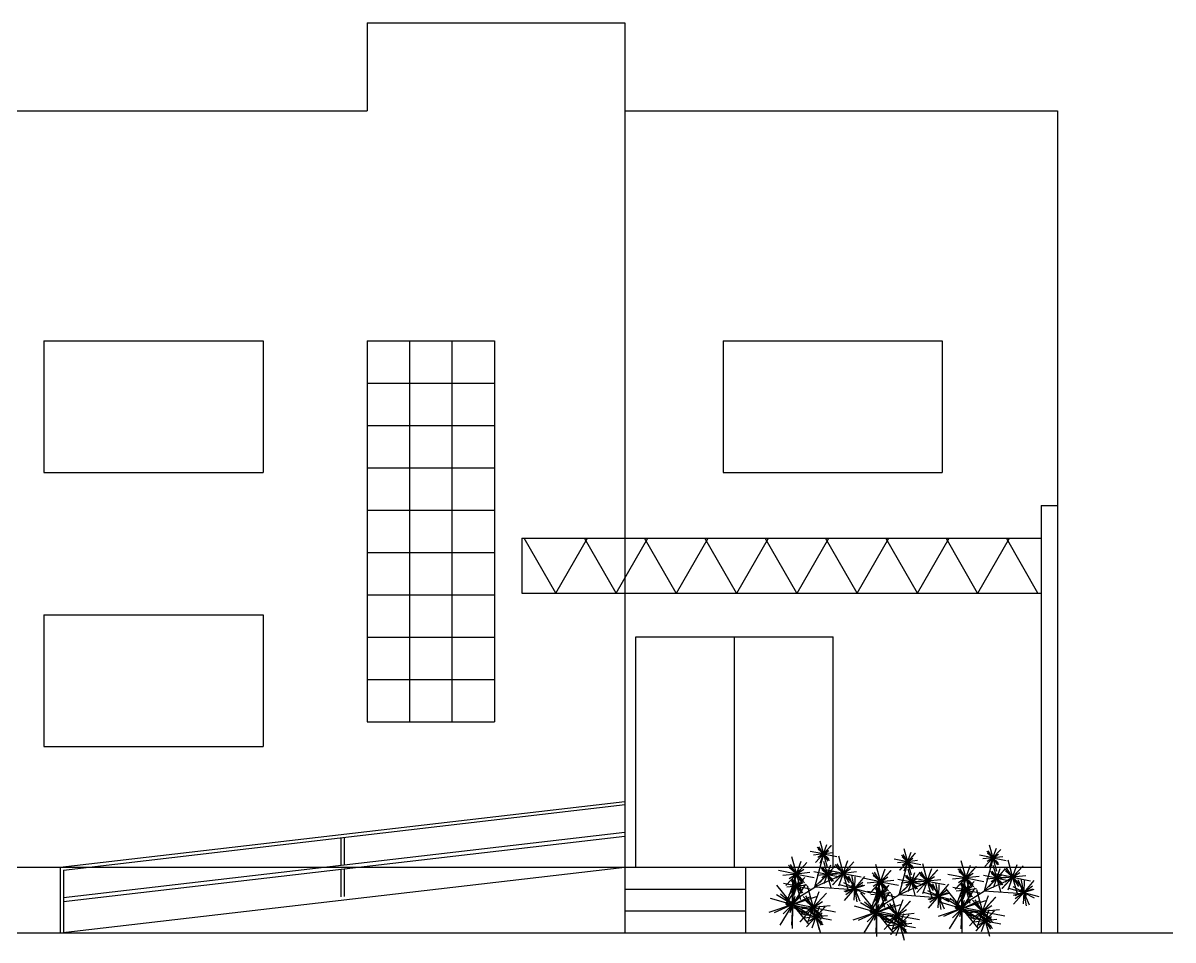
# Model space of a CAD drawing. Extents: x 2634 to 2816, y 1224 to 1357.
# Drawn here: x 2663.46 to 2673.95, y 1294.07 to 1302.43 of the extents above; entities that cross this region are included whole.
import ezdxf

# ---------------------------------------------------------------- set-up
doc = ezdxf.new("R2010")
doc.units = 0
doc.header["$LTSCALE"] = 35
for name, color, linetype in [('ALVENARIA', 1, 'CONTINUOUS'), ('FRACA', 2, 'CONTINUOUS'), ('MÉDIA', 4, 'CONTINUOUS'), ('PLANTAS', 3, 'CONTINUOUS')]:
    doc.layers.add(name, color=color, linetype=linetype)

msp = doc.modelspace()

# ---------------------------------------------------------------- linework, layer by layer
at = {"layer": 'ALVENARIA'}
for p, q in [((2666.602, 1302.435), (2666.602, 1301.635)), ((2666.602, 1302.435), (2668.952, 1302.435)), ((2668.952, 1302.435), (2668.952, 1294.135)), ((2662.702, 1301.635), (2666.602, 1301.635))]:
    msp.add_line(p, q, dxfattribs=at)
at = {"layer": 'FRACA'}
for p, q in [((2668.952, 1301.635), (2672.899, 1301.635)), ((2672.899, 1301.635), (2672.899, 1294.135)), ((2663.652, 1299.535), (2663.652, 1298.335)), ((2663.652, 1299.535), (2665.652, 1299.535)), ((2665.652, 1299.535), (2665.652, 1298.335)), ((2666.602, 1299.535), (2666.602, 1296.061)), ((2666.602, 1299.535), (2667.762, 1299.535)), ((2666.988, 1299.535), (2666.988, 1296.061)), ((2667.374, 1299.535), (2667.374, 1296.061)), ((2667.762, 1299.535), (2667.762, 1296.061)), ((2669.848, 1299.535), (2669.848, 1298.335)), ((2669.848, 1299.535), (2671.848, 1299.535)), ((2671.848, 1299.535), (2671.848, 1298.335)), ((2666.602, 1299.149), (2667.762, 1299.149)), ((2666.602, 1298.763), (2667.762, 1298.763)), ((2666.602, 1298.377), (2667.762, 1298.377)), ((2663.652, 1298.335), (2665.652, 1298.335)), ((2669.848, 1298.335), (2671.848, 1298.335)), ((2672.749, 1298.035), (2672.749, 1294.135)), ((2672.749, 1298.035), (2672.899, 1298.035)), ((2666.602, 1297.991), (2667.762, 1297.991)), ((2668.012, 1297.735), (2672.749, 1297.735)), ((2668.012, 1297.735), (2668.012, 1297.235)), ((2666.602, 1297.605), (2667.762, 1297.605)), ((2666.602, 1297.219), (2667.762, 1297.219)), ((2668.012, 1297.235), (2672.749, 1297.235)), ((2663.652, 1297.035), (2663.652, 1295.835)), ((2663.652, 1297.035), (2665.652, 1297.035)), ((2665.652, 1297.035), (2665.652, 1295.835)), ((2666.602, 1296.833), (2667.762, 1296.833)), ((2669.052, 1294.735), (2669.052, 1296.835)), ((2669.052, 1296.835), (2670.852, 1296.835)), ((2669.952, 1294.735), (2669.952, 1296.835)), ((2670.852, 1294.735), (2670.852, 1296.835)), ((2666.602, 1296.447), (2667.762, 1296.447)), ((2666.602, 1296.061), (2667.762, 1296.061)), ((2663.652, 1295.835), (2665.652, 1295.835)), ((2663.802, 1294.735), (2668.952, 1295.335)), ((2663.832, 1294.708), (2668.956, 1295.305)), ((2663.832, 1294.457), (2668.952, 1295.053)), ((2663.832, 1294.42), (2668.952, 1295.017)), ((2666.362, 1295.003), (2666.362, 1294.751)), ((2666.392, 1295.006), (2666.392, 1294.755)), ((2662.702, 1294.735), (2672.749, 1294.735)), ((2663.802, 1294.735), (2663.802, 1294.135)), ((2663.802, 1294.135), (2668.952, 1294.735)), ((2663.832, 1294.708), (2663.832, 1294.138)), ((2666.362, 1294.715), (2666.362, 1294.463)), ((2666.392, 1294.719), (2666.392, 1294.467)), ((2670.052, 1294.735), (2670.052, 1294.135)), ((2668.952, 1294.535), (2670.052, 1294.535)), ((2668.952, 1294.335), (2670.052, 1294.335)), ((2656.659, 1294.135), (2673.953, 1294.135))]:
    msp.add_line(p, q, dxfattribs=at)
at = {"layer": 'FRACA', "extrusion": (0.784934, 0.218464, -0.579786)}
for p, q in [((2670.764, 1294.855, -0.044), (2670.642, 1294.878, -0.045)), ((2670.764, 1294.855, -0.044), (2670.715, 1294.899, 0.062)), ((2670.764, 1294.855, -0.044), (2670.717, 1294.899, -0.15)), ((2670.764, 1294.855, -0.044), (2670.835, 1294.932, 0.022)), ((2671.497, 1294.904, -0.044), (2671.531, 1294.784, -0.044)), ((2672.276, 1294.939, -0.044), (2672.31, 1294.819, -0.044)), ((2672.31, 1294.819, -0.044), (2672.381, 1294.897, 0.022)), ((2670.473, 1294.832, -0.287), (2670.518, 1294.672, -0.287)), ((2670.518, 1294.672, -0.287), (2670.613, 1294.776, -0.199)), ((2670.764, 1294.855, -0.044), (2670.693, 1294.777, -0.11)), ((2670.764, 1294.855, -0.044), (2670.813, 1294.811, -0.15)), ((2670.764, 1294.855, -0.044), (2670.886, 1294.831, -0.043)), ((2670.764, 1294.855, -0.044), (2670.811, 1294.81, 0.062)), ((2670.764, 1294.855, -0.044), (2670.797, 1294.735, -0.044)), ((2670.766, 1294.789, 0.188), (2670.799, 1294.669, 0.188)), ((2670.9, 1294.838, -0.196), (2670.945, 1294.678, -0.196)), ((2670.945, 1294.678, -0.196), (2671.04, 1294.782, -0.108)), ((2671.531, 1294.784, -0.044), (2671.409, 1294.808, -0.045)), ((2671.531, 1294.784, -0.044), (2671.46, 1294.706, -0.11)), ((2671.531, 1294.784, -0.044), (2671.482, 1294.828, 0.062)), ((2671.531, 1294.784, -0.044), (2671.484, 1294.829, -0.15)), ((2671.531, 1294.784, -0.044), (2671.602, 1294.862, 0.022)), ((2671.531, 1294.784, -0.044), (2671.58, 1294.74, -0.15)), ((2671.531, 1294.784, -0.044), (2671.653, 1294.76, -0.043)), ((2671.531, 1294.784, -0.044), (2671.578, 1294.739, 0.062)), ((2671.531, 1294.784, -0.044), (2671.564, 1294.664, -0.044)), ((2672.019, 1294.797, -0.287), (2672.063, 1294.637, -0.287)), ((2672.31, 1294.819, -0.044), (2672.187, 1294.843, -0.045)), ((2672.31, 1294.819, -0.044), (2672.238, 1294.742, -0.11)), ((2672.31, 1294.819, -0.044), (2672.26, 1294.863, 0.062)), ((2672.31, 1294.819, -0.044), (2672.262, 1294.864, -0.15)), ((2672.31, 1294.819, -0.044), (2672.359, 1294.775, -0.15)), ((2672.31, 1294.819, -0.044), (2672.432, 1294.796, -0.043)), ((2672.31, 1294.819, -0.044), (2672.357, 1294.775, 0.062)), ((2672.31, 1294.819, -0.044), (2672.343, 1294.699, -0.044)), ((2672.446, 1294.803, -0.196), (2672.49, 1294.643, -0.196)), ((2670.518, 1294.672, -0.287), (2670.355, 1294.704, -0.289)), ((2670.518, 1294.672, -0.287), (2670.423, 1294.569, -0.376)), ((2670.518, 1294.672, -0.287), (2670.452, 1294.731, -0.147)), ((2670.518, 1294.672, -0.287), (2670.455, 1294.732, -0.429)), ((2670.488, 1294.681, -0.03), (2670.522, 1294.561, -0.03)), ((2670.518, 1294.672, -0.287), (2670.583, 1294.613, -0.428)), ((2670.518, 1294.672, -0.287), (2670.681, 1294.641, -0.286)), ((2670.518, 1294.672, -0.287), (2670.581, 1294.613, -0.146)), ((2670.518, 1294.672, -0.287), (2670.562, 1294.512, -0.287)), ((2670.799, 1294.669, 0.188), (2670.677, 1294.693, 0.187)), ((2670.799, 1294.669, 0.188), (2670.728, 1294.592, 0.121)), ((2670.799, 1294.669, 0.188), (2670.75, 1294.713, 0.293)), ((2670.799, 1294.669, 0.188), (2670.752, 1294.714, 0.081)), ((2670.945, 1294.678, -0.196), (2670.782, 1294.71, -0.198)), ((2670.799, 1294.669, 0.188), (2670.871, 1294.747, 0.254)), ((2670.799, 1294.669, 0.188), (2670.848, 1294.625, 0.082)), ((2670.799, 1294.669, 0.188), (2670.921, 1294.645, 0.189)), ((2670.799, 1294.669, 0.188), (2670.846, 1294.624, 0.294)), ((2670.799, 1294.669, 0.188), (2670.833, 1294.549, 0.188)), ((2670.945, 1294.678, -0.196), (2670.85, 1294.575, -0.285)), ((2670.945, 1294.678, -0.196), (2670.879, 1294.737, -0.055)), ((2670.945, 1294.678, -0.196), (2670.882, 1294.738, -0.338)), ((2670.945, 1294.678, -0.196), (2671.01, 1294.619, -0.337)), ((2670.945, 1294.678, -0.196), (2671.108, 1294.646, -0.195)), ((2670.945, 1294.678, -0.196), (2671.007, 1294.618, -0.054)), ((2670.945, 1294.678, -0.196), (2670.989, 1294.518, -0.196)), ((2671.24, 1294.761, -0.287), (2671.285, 1294.602, -0.287)), ((2671.285, 1294.602, -0.287), (2671.38, 1294.705, -0.199)), ((2671.533, 1294.718, 0.188), (2671.566, 1294.598, 0.188)), ((2671.566, 1294.598, 0.188), (2671.637, 1294.676, 0.254)), ((2671.711, 1294.607, -0.196), (2671.646, 1294.666, -0.055)), ((2671.711, 1294.607, -0.196), (2671.649, 1294.667, -0.338)), ((2671.667, 1294.767, -0.196), (2671.711, 1294.607, -0.196)), ((2671.711, 1294.607, -0.196), (2671.806, 1294.711, -0.108)), ((2672.063, 1294.637, -0.287), (2671.9, 1294.669, -0.289)), ((2672.063, 1294.637, -0.287), (2671.998, 1294.696, -0.147)), ((2672.063, 1294.637, -0.287), (2672, 1294.696, -0.429)), ((2672.063, 1294.637, -0.287), (2672.158, 1294.74, -0.199)), ((2672.345, 1294.634, 0.188), (2672.296, 1294.678, 0.293)), ((2672.345, 1294.634, 0.188), (2672.298, 1294.679, 0.081)), ((2672.311, 1294.754, 0.188), (2672.345, 1294.634, 0.188)), ((2672.49, 1294.643, -0.196), (2672.327, 1294.674, -0.198)), ((2672.345, 1294.634, 0.188), (2672.416, 1294.711, 0.254)), ((2672.49, 1294.643, -0.196), (2672.425, 1294.702, -0.055)), ((2672.49, 1294.643, -0.196), (2672.427, 1294.702, -0.338)), ((2672.49, 1294.643, -0.196), (2672.585, 1294.746, -0.108)), ((2670.522, 1294.561, -0.03), (2670.4, 1294.585, -0.031)), ((2670.522, 1294.561, -0.03), (2670.451, 1294.484, -0.096)), ((2670.522, 1294.561, -0.03), (2670.473, 1294.606, 0.076)), ((2670.522, 1294.561, -0.03), (2670.475, 1294.606, -0.136)), ((2670.522, 1294.561, -0.03), (2670.593, 1294.639, 0.036)), ((2670.522, 1294.561, -0.03), (2670.571, 1294.517, -0.136)), ((2670.522, 1294.561, -0.03), (2670.644, 1294.538, -0.029)), ((2670.522, 1294.561, -0.03), (2670.569, 1294.517, 0.076)), ((2670.522, 1294.561, -0.03), (2670.555, 1294.441, -0.03)), ((2670.615, 1294.566, -0.185), (2670.671, 1294.366, -0.185)), ((2671.285, 1294.602, -0.287), (2671.122, 1294.633, -0.289)), ((2671.285, 1294.602, -0.287), (2671.19, 1294.498, -0.376)), ((2671.285, 1294.602, -0.287), (2671.219, 1294.66, -0.147)), ((2671.285, 1294.602, -0.287), (2671.222, 1294.661, -0.429)), ((2671.255, 1294.611, -0.03), (2671.289, 1294.491, -0.03)), ((2671.285, 1294.602, -0.287), (2671.35, 1294.543, -0.428)), ((2671.285, 1294.602, -0.287), (2671.448, 1294.57, -0.286)), ((2671.285, 1294.602, -0.287), (2671.347, 1294.542, -0.146)), ((2671.285, 1294.602, -0.287), (2671.329, 1294.442, -0.287)), ((2671.289, 1294.491, -0.03), (2671.36, 1294.568, 0.036)), ((2671.566, 1294.598, 0.188), (2671.444, 1294.622, 0.187)), ((2671.566, 1294.598, 0.188), (2671.495, 1294.521, 0.121)), ((2671.566, 1294.598, 0.188), (2671.517, 1294.643, 0.293)), ((2671.566, 1294.598, 0.188), (2671.519, 1294.643, 0.081)), ((2671.711, 1294.607, -0.196), (2671.548, 1294.639, -0.198)), ((2671.566, 1294.598, 0.188), (2671.615, 1294.554, 0.082)), ((2671.566, 1294.598, 0.188), (2671.688, 1294.575, 0.189)), ((2671.566, 1294.598, 0.188), (2671.613, 1294.554, 0.294)), ((2671.566, 1294.598, 0.188), (2671.599, 1294.479, 0.188)), ((2671.711, 1294.607, -0.196), (2671.616, 1294.504, -0.285)), ((2671.711, 1294.607, -0.196), (2671.777, 1294.549, -0.337)), ((2671.711, 1294.607, -0.196), (2671.874, 1294.576, -0.195)), ((2671.711, 1294.607, -0.196), (2671.774, 1294.548, -0.054)), ((2671.711, 1294.607, -0.196), (2671.756, 1294.447, -0.196)), ((2672.063, 1294.637, -0.287), (2671.968, 1294.533, -0.376)), ((2672.067, 1294.526, -0.03), (2672.018, 1294.57, 0.076)), ((2672.067, 1294.526, -0.03), (2672.02, 1294.571, -0.136)), ((2672.034, 1294.646, -0.03), (2672.067, 1294.526, -0.03)), ((2672.063, 1294.637, -0.287), (2672.129, 1294.578, -0.428)), ((2672.063, 1294.637, -0.287), (2672.226, 1294.605, -0.286)), ((2672.063, 1294.637, -0.287), (2672.126, 1294.577, -0.146)), ((2672.063, 1294.637, -0.287), (2672.108, 1294.477, -0.287)), ((2672.067, 1294.526, -0.03), (2672.139, 1294.604, 0.036)), ((2672.345, 1294.634, 0.188), (2672.223, 1294.658, 0.187)), ((2672.345, 1294.634, 0.188), (2672.273, 1294.556, 0.121)), ((2672.345, 1294.634, 0.188), (2672.394, 1294.59, 0.082)), ((2672.345, 1294.634, 0.188), (2672.467, 1294.61, 0.189)), ((2672.345, 1294.634, 0.188), (2672.392, 1294.589, 0.294)), ((2672.345, 1294.634, 0.188), (2672.378, 1294.514, 0.188)), ((2672.49, 1294.643, -0.196), (2672.395, 1294.539, -0.285)), ((2672.49, 1294.643, -0.196), (2672.556, 1294.584, -0.337)), ((2672.49, 1294.643, -0.196), (2672.653, 1294.611, -0.195)), ((2672.49, 1294.643, -0.196), (2672.553, 1294.583, -0.054)), ((2672.49, 1294.643, -0.196), (2672.535, 1294.483, -0.196)), ((2670.671, 1294.366, -0.185), (2670.79, 1294.495, -0.074)), ((2671.289, 1294.491, -0.03), (2671.166, 1294.514, -0.031)), ((2671.289, 1294.491, -0.03), (2671.217, 1294.413, -0.096)), ((2671.289, 1294.491, -0.03), (2671.24, 1294.535, 0.076)), ((2671.289, 1294.491, -0.03), (2671.242, 1294.535, -0.136)), ((2671.289, 1294.491, -0.03), (2671.338, 1294.447, -0.136)), ((2671.289, 1294.491, -0.03), (2671.411, 1294.467, -0.029)), ((2671.289, 1294.491, -0.03), (2671.336, 1294.446, 0.076)), ((2671.289, 1294.491, -0.03), (2671.322, 1294.371, -0.03)), ((2671.382, 1294.495, -0.185), (2671.438, 1294.295, -0.185)), ((2672.067, 1294.526, -0.03), (2671.945, 1294.55, -0.031)), ((2672.067, 1294.526, -0.03), (2671.996, 1294.448, -0.096)), ((2672.067, 1294.526, -0.03), (2672.116, 1294.482, -0.136)), ((2672.067, 1294.526, -0.03), (2672.19, 1294.502, -0.029)), ((2672.067, 1294.526, -0.03), (2672.114, 1294.481, 0.076)), ((2672.067, 1294.526, -0.03), (2672.101, 1294.406, -0.03)), ((2672.161, 1294.531, -0.185), (2672.216, 1294.331, -0.185)), ((2672.216, 1294.331, -0.185), (2672.335, 1294.46, -0.074)), ((2670.671, 1294.366, -0.185), (2670.467, 1294.406, -0.187)), ((2670.671, 1294.366, -0.185), (2670.552, 1294.237, -0.295)), ((2670.671, 1294.366, -0.185), (2670.589, 1294.44, -0.009)), ((2670.671, 1294.366, -0.185), (2670.592, 1294.441, -0.362)), ((2670.656, 1294.421, 0.166), (2670.695, 1294.281, 0.166)), ((2670.671, 1294.366, -0.185), (2670.753, 1294.292, -0.361)), ((2670.671, 1294.366, -0.185), (2670.875, 1294.326, -0.183)), ((2670.671, 1294.366, -0.185), (2670.749, 1294.292, -0.008)), ((2670.671, 1294.366, -0.185), (2670.726, 1294.166, -0.185)), ((2670.695, 1294.281, 0.166), (2670.778, 1294.372, 0.243)), ((2671.438, 1294.295, -0.185), (2671.356, 1294.369, -0.009)), ((2671.438, 1294.295, -0.185), (2671.359, 1294.37, -0.362)), ((2671.438, 1294.295, -0.185), (2671.556, 1294.425, -0.074)), ((2672.216, 1294.331, -0.185), (2672.013, 1294.37, -0.187)), ((2672.216, 1294.331, -0.185), (2672.135, 1294.404, -0.009)), ((2672.216, 1294.331, -0.185), (2672.138, 1294.405, -0.362)), ((2672.201, 1294.386, 0.166), (2672.24, 1294.246, 0.166)), ((2670.695, 1294.281, 0.166), (2670.552, 1294.309, 0.164)), ((2670.695, 1294.281, 0.166), (2670.611, 1294.19, 0.088)), ((2670.695, 1294.281, 0.166), (2670.637, 1294.332, 0.289)), ((2670.695, 1294.281, 0.166), (2670.64, 1294.333, 0.042)), ((2670.695, 1294.281, 0.166), (2670.752, 1294.229, 0.043)), ((2670.695, 1294.281, 0.166), (2670.837, 1294.253, 0.167)), ((2670.695, 1294.281, 0.166), (2670.75, 1294.229, 0.29)), ((2670.695, 1294.281, 0.166), (2670.734, 1294.141, 0.166)), ((2671.438, 1294.295, -0.185), (2671.234, 1294.335, -0.187)), ((2671.438, 1294.295, -0.185), (2671.319, 1294.166, -0.295)), ((2671.461, 1294.21, 0.166), (2671.404, 1294.262, 0.289)), ((2671.461, 1294.21, 0.166), (2671.407, 1294.262, 0.042)), ((2671.422, 1294.35, 0.166), (2671.461, 1294.21, 0.166)), ((2671.438, 1294.295, -0.185), (2671.52, 1294.222, -0.361)), ((2671.438, 1294.295, -0.185), (2671.641, 1294.256, -0.183)), ((2671.438, 1294.295, -0.185), (2671.516, 1294.221, -0.008)), ((2671.438, 1294.295, -0.185), (2671.493, 1294.095, -0.185)), ((2671.461, 1294.21, 0.166), (2671.545, 1294.301, 0.243)), ((2672.24, 1294.246, 0.166), (2672.097, 1294.273, 0.164)), ((2672.216, 1294.331, -0.185), (2672.098, 1294.201, -0.295)), ((2672.24, 1294.246, 0.166), (2672.183, 1294.297, 0.289)), ((2672.24, 1294.246, 0.166), (2672.185, 1294.298, 0.042)), ((2672.216, 1294.331, -0.185), (2672.298, 1294.257, -0.361)), ((2672.216, 1294.331, -0.185), (2672.42, 1294.291, -0.183)), ((2672.216, 1294.331, -0.185), (2672.295, 1294.256, -0.008)), ((2672.216, 1294.331, -0.185), (2672.272, 1294.131, -0.185)), ((2672.24, 1294.246, 0.166), (2672.323, 1294.336, 0.243)), ((2671.461, 1294.21, 0.166), (2671.319, 1294.238, 0.164)), ((2671.461, 1294.21, 0.166), (2671.378, 1294.12, 0.088)), ((2671.461, 1294.21, 0.166), (2671.519, 1294.159, 0.043)), ((2671.461, 1294.21, 0.166), (2671.604, 1294.183, 0.167)), ((2671.461, 1294.21, 0.166), (2671.516, 1294.158, 0.29)), ((2671.461, 1294.21, 0.166), (2671.5, 1294.07, 0.166)), ((2672.24, 1294.246, 0.166), (2672.157, 1294.155, 0.088)), ((2672.24, 1294.246, 0.166), (2672.297, 1294.194, 0.043)), ((2672.24, 1294.246, 0.166), (2672.383, 1294.218, 0.167)), ((2672.24, 1294.246, 0.166), (2672.295, 1294.193, 0.29)), ((2672.24, 1294.246, 0.166), (2672.279, 1294.106, 0.166))]:
    msp.add_line(p, q, dxfattribs=at)
at = {"layer": 'FRACA', "extrusion": (-0.801363, -0.443394, -0.401521)}
for p, q in [((2670.708, 1294.916, 0), (2670.764, 1294.855, -0.044)), ((2670.764, 1294.855, -0.044), (2670.723, 1294.919, -0.098)), ((2670.764, 1294.855, -0.044), (2670.796, 1294.942, -0.036)), ((2670.764, 1294.855, -0.044), (2670.814, 1294.887, -0.116)), ((2670.764, 1294.855, -0.044), (2670.791, 1294.882, 0.041)), ((2672.254, 1294.88, 0), (2672.31, 1294.819, -0.044)), ((2672.31, 1294.819, -0.044), (2672.268, 1294.884, -0.098)), ((2672.31, 1294.819, -0.044), (2672.342, 1294.907, -0.036)), ((2670.518, 1294.672, -0.287), (2670.56, 1294.789, -0.277)), ((2670.764, 1294.855, -0.044), (2670.714, 1294.822, 0.028)), ((2670.764, 1294.855, -0.044), (2670.732, 1294.767, -0.052)), ((2670.764, 1294.855, -0.044), (2670.738, 1294.827, -0.129)), ((2670.764, 1294.855, -0.044), (2670.805, 1294.79, 0.01)), ((2670.764, 1294.855, -0.044), (2670.82, 1294.794, -0.087)), ((2670.945, 1294.678, -0.196), (2670.987, 1294.795, -0.186)), ((2671.475, 1294.845, 0), (2671.531, 1294.784, -0.044)), ((2671.531, 1294.784, -0.044), (2671.481, 1294.751, 0.028)), ((2671.531, 1294.784, -0.044), (2671.49, 1294.849, -0.098)), ((2671.531, 1294.784, -0.044), (2671.499, 1294.697, -0.052)), ((2671.531, 1294.784, -0.044), (2671.504, 1294.757, -0.129)), ((2671.531, 1294.784, -0.044), (2671.563, 1294.871, -0.036)), ((2671.531, 1294.784, -0.044), (2671.581, 1294.817, -0.116)), ((2671.531, 1294.784, -0.044), (2671.557, 1294.811, 0.041)), ((2671.531, 1294.784, -0.044), (2671.572, 1294.719, 0.01)), ((2671.531, 1294.784, -0.044), (2671.586, 1294.723, -0.087)), ((2672.31, 1294.819, -0.044), (2672.259, 1294.787, 0.028)), ((2672.31, 1294.819, -0.044), (2672.277, 1294.732, -0.052)), ((2672.31, 1294.819, -0.044), (2672.283, 1294.792, -0.129)), ((2672.31, 1294.819, -0.044), (2672.36, 1294.852, -0.116)), ((2672.31, 1294.819, -0.044), (2672.336, 1294.847, 0.041)), ((2672.31, 1294.819, -0.044), (2672.351, 1294.755, 0.01)), ((2672.31, 1294.819, -0.044), (2672.365, 1294.758, -0.087)), ((2670.444, 1294.754, -0.229), (2670.518, 1294.672, -0.287)), ((2670.518, 1294.672, -0.287), (2670.451, 1294.629, -0.192)), ((2670.518, 1294.672, -0.287), (2670.463, 1294.758, -0.359)), ((2670.518, 1294.672, -0.287), (2670.475, 1294.556, -0.298)), ((2670.518, 1294.672, -0.287), (2670.482, 1294.636, -0.401)), ((2670.518, 1294.672, -0.287), (2670.584, 1294.716, -0.383)), ((2670.518, 1294.672, -0.287), (2670.553, 1294.709, -0.174)), ((2670.518, 1294.672, -0.287), (2670.573, 1294.586, -0.216)), ((2670.518, 1294.672, -0.287), (2670.592, 1294.591, -0.345)), ((2670.744, 1294.73, 0.231), (2670.799, 1294.669, 0.188)), ((2670.799, 1294.669, 0.188), (2670.749, 1294.636, 0.259)), ((2670.799, 1294.669, 0.188), (2670.758, 1294.734, 0.134)), ((2670.799, 1294.669, 0.188), (2670.767, 1294.582, 0.18)), ((2670.799, 1294.669, 0.188), (2670.773, 1294.642, 0.102)), ((2670.799, 1294.669, 0.188), (2670.831, 1294.757, 0.196)), ((2670.799, 1294.669, 0.188), (2670.849, 1294.702, 0.116)), ((2670.799, 1294.669, 0.188), (2670.826, 1294.696, 0.273)), ((2670.799, 1294.669, 0.188), (2670.84, 1294.605, 0.241)), ((2670.799, 1294.669, 0.188), (2670.855, 1294.608, 0.144)), ((2670.87, 1294.76, -0.138), (2670.945, 1294.678, -0.196)), ((2670.945, 1294.678, -0.196), (2670.878, 1294.634, -0.1)), ((2670.945, 1294.678, -0.196), (2670.89, 1294.764, -0.267)), ((2670.945, 1294.678, -0.196), (2670.902, 1294.562, -0.207)), ((2670.945, 1294.678, -0.196), (2670.909, 1294.642, -0.31)), ((2670.945, 1294.678, -0.196), (2671.011, 1294.722, -0.292)), ((2670.945, 1294.678, -0.196), (2670.98, 1294.714, -0.082)), ((2670.945, 1294.678, -0.196), (2670.999, 1294.592, -0.125)), ((2670.945, 1294.678, -0.196), (2671.019, 1294.597, -0.254)), ((2671.21, 1294.683, -0.229), (2671.285, 1294.602, -0.287)), ((2671.285, 1294.602, -0.287), (2671.23, 1294.688, -0.359)), ((2671.285, 1294.602, -0.287), (2671.327, 1294.718, -0.277)), ((2671.566, 1294.598, 0.188), (2671.598, 1294.686, 0.196)), ((2671.637, 1294.689, -0.138), (2671.711, 1294.607, -0.196)), ((2671.711, 1294.607, -0.196), (2671.657, 1294.693, -0.267)), ((2671.711, 1294.607, -0.196), (2671.754, 1294.724, -0.186)), ((2671.989, 1294.718, -0.229), (2672.063, 1294.637, -0.287)), ((2672.063, 1294.637, -0.287), (2672.008, 1294.723, -0.359)), ((2672.063, 1294.637, -0.287), (2672.106, 1294.753, -0.277)), ((2672.063, 1294.637, -0.287), (2672.13, 1294.681, -0.383)), ((2672.063, 1294.637, -0.287), (2672.099, 1294.673, -0.174)), ((2672.289, 1294.695, 0.231), (2672.345, 1294.634, 0.188)), ((2672.345, 1294.634, 0.188), (2672.304, 1294.698, 0.134)), ((2672.345, 1294.634, 0.188), (2672.377, 1294.721, 0.196)), ((2672.345, 1294.634, 0.188), (2672.395, 1294.667, 0.116)), ((2672.416, 1294.724, -0.138), (2672.49, 1294.643, -0.196)), ((2672.49, 1294.643, -0.196), (2672.435, 1294.729, -0.267)), ((2672.49, 1294.643, -0.196), (2672.533, 1294.759, -0.186)), ((2672.49, 1294.643, -0.196), (2672.557, 1294.686, -0.292)), ((2672.49, 1294.643, -0.196), (2672.525, 1294.679, -0.082)), ((2670.466, 1294.623, 0.013), (2670.522, 1294.561, -0.03)), ((2670.522, 1294.561, -0.03), (2670.472, 1294.529, 0.042)), ((2670.522, 1294.561, -0.03), (2670.481, 1294.626, -0.084)), ((2670.522, 1294.561, -0.03), (2670.49, 1294.474, -0.038)), ((2670.522, 1294.561, -0.03), (2670.495, 1294.534, -0.115)), ((2670.522, 1294.561, -0.03), (2670.554, 1294.649, -0.022)), ((2670.522, 1294.561, -0.03), (2670.572, 1294.594, -0.102)), ((2670.522, 1294.561, -0.03), (2670.548, 1294.589, 0.055)), ((2670.522, 1294.561, -0.03), (2670.563, 1294.497, 0.024)), ((2670.522, 1294.561, -0.03), (2670.577, 1294.5, -0.074)), ((2671.285, 1294.602, -0.287), (2671.218, 1294.558, -0.192)), ((2671.285, 1294.602, -0.287), (2671.242, 1294.485, -0.298)), ((2671.285, 1294.602, -0.287), (2671.249, 1294.565, -0.401)), ((2671.285, 1294.602, -0.287), (2671.351, 1294.645, -0.383)), ((2671.285, 1294.602, -0.287), (2671.32, 1294.638, -0.174)), ((2671.285, 1294.602, -0.287), (2671.339, 1294.515, -0.216)), ((2671.285, 1294.602, -0.287), (2671.359, 1294.52, -0.345)), ((2671.289, 1294.491, -0.03), (2671.321, 1294.578, -0.022)), ((2671.51, 1294.66, 0.231), (2671.566, 1294.598, 0.188)), ((2671.566, 1294.598, 0.188), (2671.516, 1294.566, 0.259)), ((2671.566, 1294.598, 0.188), (2671.525, 1294.663, 0.134)), ((2671.566, 1294.598, 0.188), (2671.534, 1294.511, 0.18)), ((2671.566, 1294.598, 0.188), (2671.54, 1294.571, 0.102)), ((2671.566, 1294.598, 0.188), (2671.616, 1294.631, 0.116)), ((2671.566, 1294.598, 0.188), (2671.593, 1294.626, 0.273)), ((2671.566, 1294.598, 0.188), (2671.607, 1294.534, 0.241)), ((2671.566, 1294.598, 0.188), (2671.622, 1294.537, 0.144)), ((2671.711, 1294.607, -0.196), (2671.645, 1294.564, -0.1)), ((2671.711, 1294.607, -0.196), (2671.669, 1294.491, -0.207)), ((2671.711, 1294.607, -0.196), (2671.676, 1294.571, -0.31)), ((2671.711, 1294.607, -0.196), (2671.778, 1294.651, -0.292)), ((2671.711, 1294.607, -0.196), (2671.747, 1294.644, -0.082)), ((2671.711, 1294.607, -0.196), (2671.766, 1294.521, -0.125)), ((2671.711, 1294.607, -0.196), (2671.786, 1294.526, -0.254)), ((2672.063, 1294.637, -0.287), (2671.997, 1294.593, -0.192)), ((2672.012, 1294.587, 0.013), (2672.067, 1294.526, -0.03)), ((2672.063, 1294.637, -0.287), (2672.02, 1294.52, -0.298)), ((2672.067, 1294.526, -0.03), (2672.026, 1294.591, -0.084)), ((2672.063, 1294.637, -0.287), (2672.028, 1294.601, -0.401)), ((2672.063, 1294.637, -0.287), (2672.118, 1294.551, -0.216)), ((2672.063, 1294.637, -0.287), (2672.137, 1294.555, -0.345)), ((2672.067, 1294.526, -0.03), (2672.099, 1294.613, -0.022)), ((2672.345, 1294.634, 0.188), (2672.295, 1294.601, 0.259)), ((2672.345, 1294.634, 0.188), (2672.313, 1294.546, 0.18)), ((2672.345, 1294.634, 0.188), (2672.318, 1294.607, 0.102)), ((2672.345, 1294.634, 0.188), (2672.371, 1294.661, 0.273)), ((2672.345, 1294.634, 0.188), (2672.386, 1294.569, 0.241)), ((2672.345, 1294.634, 0.188), (2672.4, 1294.573, 0.144)), ((2672.49, 1294.643, -0.196), (2672.423, 1294.599, -0.1)), ((2672.49, 1294.643, -0.196), (2672.447, 1294.526, -0.207)), ((2672.49, 1294.643, -0.196), (2672.455, 1294.606, -0.31)), ((2672.49, 1294.643, -0.196), (2672.545, 1294.557, -0.125)), ((2672.49, 1294.643, -0.196), (2672.564, 1294.561, -0.254)), ((2670.578, 1294.468, -0.112), (2670.671, 1294.366, -0.185)), ((2670.671, 1294.366, -0.185), (2670.602, 1294.474, -0.274)), ((2670.671, 1294.366, -0.185), (2670.724, 1294.512, -0.172)), ((2671.233, 1294.552, 0.013), (2671.289, 1294.491, -0.03)), ((2671.289, 1294.491, -0.03), (2671.239, 1294.458, 0.042)), ((2671.289, 1294.491, -0.03), (2671.248, 1294.555, -0.084)), ((2671.289, 1294.491, -0.03), (2671.257, 1294.403, -0.038)), ((2671.289, 1294.491, -0.03), (2671.262, 1294.463, -0.115)), ((2671.289, 1294.491, -0.03), (2671.339, 1294.523, -0.102)), ((2671.289, 1294.491, -0.03), (2671.315, 1294.518, 0.055)), ((2671.289, 1294.491, -0.03), (2671.33, 1294.426, 0.024)), ((2671.289, 1294.491, -0.03), (2671.344, 1294.43, -0.074)), ((2672.067, 1294.526, -0.03), (2672.017, 1294.493, 0.042)), ((2672.067, 1294.526, -0.03), (2672.035, 1294.439, -0.038)), ((2672.067, 1294.526, -0.03), (2672.041, 1294.499, -0.115)), ((2672.067, 1294.526, -0.03), (2672.117, 1294.559, -0.102)), ((2672.067, 1294.526, -0.03), (2672.094, 1294.553, 0.055)), ((2672.067, 1294.526, -0.03), (2672.108, 1294.462, 0.024)), ((2672.067, 1294.526, -0.03), (2672.123, 1294.465, -0.074)), ((2672.216, 1294.331, -0.185), (2672.27, 1294.476, -0.172)), ((2670.671, 1294.366, -0.185), (2670.587, 1294.311, -0.065)), ((2670.671, 1294.366, -0.185), (2670.617, 1294.22, -0.198)), ((2670.671, 1294.366, -0.185), (2670.627, 1294.321, -0.327)), ((2670.63, 1294.352, 0.216), (2670.695, 1294.281, 0.166)), ((2670.695, 1294.281, 0.166), (2670.647, 1294.356, 0.103)), ((2670.671, 1294.366, -0.185), (2670.754, 1294.421, -0.304)), ((2670.671, 1294.366, -0.185), (2670.715, 1294.411, -0.043)), ((2670.671, 1294.366, -0.185), (2670.739, 1294.258, -0.095)), ((2670.671, 1294.366, -0.185), (2670.764, 1294.264, -0.257)), ((2670.695, 1294.281, 0.166), (2670.732, 1294.383, 0.175)), ((2671.345, 1294.397, -0.112), (2671.438, 1294.295, -0.185)), ((2671.438, 1294.295, -0.185), (2671.369, 1294.403, -0.274)), ((2671.438, 1294.295, -0.185), (2671.491, 1294.441, -0.172)), ((2672.124, 1294.433, -0.112), (2672.216, 1294.331, -0.185)), ((2672.216, 1294.331, -0.185), (2672.148, 1294.438, -0.274)), ((2672.216, 1294.331, -0.185), (2672.3, 1294.385, -0.304)), ((2672.216, 1294.331, -0.185), (2672.261, 1294.376, -0.043)), ((2670.695, 1294.281, 0.166), (2670.636, 1294.243, 0.249)), ((2670.695, 1294.281, 0.166), (2670.657, 1294.179, 0.157)), ((2670.695, 1294.281, 0.166), (2670.664, 1294.249, 0.066)), ((2670.695, 1294.281, 0.166), (2670.753, 1294.319, 0.082)), ((2670.695, 1294.281, 0.166), (2670.726, 1294.313, 0.265)), ((2670.695, 1294.281, 0.166), (2670.743, 1294.206, 0.228)), ((2670.695, 1294.281, 0.166), (2670.759, 1294.21, 0.115)), ((2671.438, 1294.295, -0.185), (2671.354, 1294.241, -0.065)), ((2671.438, 1294.295, -0.185), (2671.384, 1294.15, -0.198)), ((2671.438, 1294.295, -0.185), (2671.393, 1294.25, -0.327)), ((2671.397, 1294.282, 0.216), (2671.461, 1294.21, 0.166)), ((2671.461, 1294.21, 0.166), (2671.413, 1294.286, 0.103)), ((2671.438, 1294.295, -0.185), (2671.521, 1294.35, -0.304)), ((2671.438, 1294.295, -0.185), (2671.482, 1294.341, -0.043)), ((2671.438, 1294.295, -0.185), (2671.506, 1294.188, -0.095)), ((2671.438, 1294.295, -0.185), (2671.53, 1294.193, -0.257)), ((2671.461, 1294.21, 0.166), (2671.499, 1294.312, 0.175)), ((2671.461, 1294.21, 0.166), (2671.52, 1294.248, 0.082)), ((2672.216, 1294.331, -0.185), (2672.133, 1294.276, -0.065)), ((2672.216, 1294.331, -0.185), (2672.163, 1294.185, -0.198)), ((2672.216, 1294.331, -0.185), (2672.172, 1294.285, -0.327)), ((2672.175, 1294.317, 0.216), (2672.24, 1294.246, 0.166)), ((2672.24, 1294.246, 0.166), (2672.192, 1294.321, 0.103)), ((2672.216, 1294.331, -0.185), (2672.285, 1294.223, -0.095)), ((2672.216, 1294.331, -0.185), (2672.309, 1294.229, -0.257)), ((2672.24, 1294.246, 0.166), (2672.277, 1294.348, 0.175)), ((2672.24, 1294.246, 0.166), (2672.298, 1294.284, 0.082)), ((2672.24, 1294.246, 0.166), (2672.271, 1294.277, 0.265)), ((2671.461, 1294.21, 0.166), (2671.403, 1294.172, 0.249)), ((2671.461, 1294.21, 0.166), (2671.424, 1294.108, 0.157)), ((2671.461, 1294.21, 0.166), (2671.43, 1294.179, 0.066)), ((2671.461, 1294.21, 0.166), (2671.492, 1294.242, 0.265)), ((2671.461, 1294.21, 0.166), (2671.509, 1294.135, 0.228)), ((2671.461, 1294.21, 0.166), (2671.526, 1294.139, 0.115)), ((2672.24, 1294.246, 0.166), (2672.182, 1294.207, 0.249)), ((2672.24, 1294.246, 0.166), (2672.203, 1294.144, 0.157)), ((2672.24, 1294.246, 0.166), (2672.209, 1294.214, 0.066)), ((2672.24, 1294.246, 0.166), (2672.288, 1294.17, 0.228)), ((2672.24, 1294.246, 0.166), (2672.305, 1294.174, 0.115))]:
    msp.add_line(p, q, dxfattribs=at)
at = {"layer": 'FRACA', "extrusion": (0.336367, 0.093618, 0.937066)}
for p, q in [((2670.764, 1294.855, -0.044), (2670.837, 1294.933, -0.109)), ((2672.31, 1294.819, -0.044), (2672.382, 1294.897, -0.109)), ((2670.518, 1294.672, -0.287), (2670.614, 1294.776, -0.373)), ((2670.692, 1294.777, 0.021), (2670.764, 1294.855, -0.044)), ((2670.945, 1294.678, -0.196), (2671.041, 1294.782, -0.282)), ((2671.458, 1294.706, 0.021), (2671.531, 1294.784, -0.044)), ((2671.531, 1294.784, -0.044), (2671.603, 1294.862, -0.109)), ((2672.237, 1294.741, 0.021), (2672.31, 1294.819, -0.044)), ((2670.421, 1294.568, -0.201), (2670.518, 1294.672, -0.287)), ((2670.727, 1294.591, 0.252), (2670.799, 1294.669, 0.188)), ((2670.799, 1294.669, 0.188), (2670.872, 1294.747, 0.123)), ((2670.848, 1294.574, -0.11), (2670.945, 1294.678, -0.196)), ((2671.285, 1294.602, -0.287), (2671.381, 1294.705, -0.373)), ((2671.566, 1294.598, 0.188), (2671.639, 1294.676, 0.123)), ((2671.711, 1294.607, -0.196), (2671.808, 1294.711, -0.282)), ((2672.063, 1294.637, -0.287), (2672.16, 1294.741, -0.373)), ((2672.345, 1294.634, 0.188), (2672.417, 1294.712, 0.123)), ((2672.49, 1294.643, -0.196), (2672.587, 1294.747, -0.282)), ((2670.449, 1294.483, 0.035), (2670.522, 1294.561, -0.03)), ((2670.522, 1294.561, -0.03), (2670.594, 1294.639, -0.095)), ((2671.188, 1294.498, -0.201), (2671.285, 1294.602, -0.287)), ((2671.289, 1294.491, -0.03), (2671.361, 1294.569, -0.095)), ((2671.494, 1294.521, 0.252), (2671.566, 1294.598, 0.188)), ((2671.615, 1294.503, -0.11), (2671.711, 1294.607, -0.196)), ((2671.967, 1294.533, -0.201), (2672.063, 1294.637, -0.287)), ((2672.067, 1294.526, -0.03), (2672.14, 1294.604, -0.095)), ((2672.272, 1294.556, 0.252), (2672.345, 1294.634, 0.188)), ((2672.393, 1294.539, -0.11), (2672.49, 1294.643, -0.196)), ((2670.671, 1294.366, -0.185), (2670.792, 1294.496, -0.292)), ((2671.216, 1294.413, 0.035), (2671.289, 1294.491, -0.03)), ((2671.995, 1294.448, 0.035), (2672.067, 1294.526, -0.03)), ((2672.216, 1294.331, -0.185), (2672.337, 1294.461, -0.292)), ((2670.55, 1294.236, -0.077), (2670.671, 1294.366, -0.185)), ((2670.695, 1294.281, 0.166), (2670.779, 1294.372, 0.09)), ((2671.438, 1294.295, -0.185), (2671.559, 1294.425, -0.292)), ((2670.61, 1294.19, 0.241), (2670.695, 1294.281, 0.166)), ((2671.317, 1294.165, -0.077), (2671.438, 1294.295, -0.185)), ((2671.461, 1294.21, 0.166), (2671.546, 1294.301, 0.09)), ((2672.096, 1294.201, -0.077), (2672.216, 1294.331, -0.185)), ((2672.24, 1294.246, 0.166), (2672.325, 1294.337, 0.09)), ((2671.377, 1294.119, 0.241), (2671.461, 1294.21, 0.166)), ((2672.155, 1294.155, 0.241), (2672.24, 1294.246, 0.166))]:
    msp.add_line(p, q, dxfattribs=at)
at = {"layer": 'FRACA', "extrusion": (0.261757, 0.706282, -0.657761)}
for p, q in [((2670.764, 1294.855, -0.044), (2670.672, 1294.845, -0.058)), ((2670.856, 1294.864, -0.03), (2670.764, 1294.855, -0.044)), ((2671.531, 1294.784, -0.044), (2671.439, 1294.774, -0.058)), ((2671.623, 1294.794, -0.03), (2671.531, 1294.784, -0.044)), ((2672.31, 1294.819, -0.044), (2672.218, 1294.81, -0.058)), ((2672.401, 1294.829, -0.03), (2672.31, 1294.819, -0.044)), ((2670.518, 1294.672, -0.287), (2670.395, 1294.659, -0.306)), ((2670.64, 1294.685, -0.269), (2670.518, 1294.672, -0.287)), ((2670.799, 1294.669, 0.188), (2670.707, 1294.659, 0.174)), ((2670.891, 1294.679, 0.202), (2670.799, 1294.669, 0.188)), ((2670.945, 1294.678, -0.196), (2670.822, 1294.665, -0.215)), ((2671.067, 1294.691, -0.177), (2670.945, 1294.678, -0.196)), ((2670.522, 1294.561, -0.03), (2670.43, 1294.552, -0.044)), ((2670.614, 1294.571, -0.016), (2670.522, 1294.561, -0.03)), ((2671.285, 1294.602, -0.287), (2671.162, 1294.589, -0.306)), ((2671.407, 1294.614, -0.269), (2671.285, 1294.602, -0.287)), ((2671.566, 1294.598, 0.188), (2671.474, 1294.589, 0.174)), ((2671.658, 1294.608, 0.202), (2671.566, 1294.598, 0.188)), ((2671.711, 1294.607, -0.196), (2671.589, 1294.594, -0.215)), ((2671.834, 1294.62, -0.177), (2671.711, 1294.607, -0.196)), ((2672.063, 1294.637, -0.287), (2671.941, 1294.624, -0.306)), ((2672.186, 1294.65, -0.269), (2672.063, 1294.637, -0.287)), ((2672.345, 1294.634, 0.188), (2672.253, 1294.624, 0.174)), ((2672.437, 1294.644, 0.202), (2672.345, 1294.634, 0.188)), ((2672.49, 1294.643, -0.196), (2672.368, 1294.63, -0.215)), ((2672.612, 1294.656, -0.177), (2672.49, 1294.643, -0.196)), ((2671.289, 1294.491, -0.03), (2671.197, 1294.481, -0.044)), ((2671.38, 1294.5, -0.016), (2671.289, 1294.491, -0.03)), ((2672.067, 1294.526, -0.03), (2671.975, 1294.516, -0.044)), ((2672.159, 1294.536, -0.016), (2672.067, 1294.526, -0.03)), ((2670.671, 1294.366, -0.185), (2670.518, 1294.35, -0.208)), ((2670.824, 1294.382, -0.161), (2670.671, 1294.366, -0.185)), ((2670.695, 1294.281, 0.166), (2670.587, 1294.27, 0.149)), ((2670.802, 1294.292, 0.182), (2670.695, 1294.281, 0.166)), ((2671.438, 1294.295, -0.185), (2671.285, 1294.279, -0.208)), ((2671.591, 1294.311, -0.161), (2671.438, 1294.295, -0.185)), ((2672.216, 1294.331, -0.185), (2672.063, 1294.314, -0.208)), ((2672.369, 1294.347, -0.161), (2672.216, 1294.331, -0.185)), ((2672.347, 1294.257, 0.182), (2672.24, 1294.246, 0.166)), ((2671.461, 1294.21, 0.166), (2671.354, 1294.199, 0.149)), ((2671.569, 1294.222, 0.182), (2671.461, 1294.21, 0.166)), ((2672.24, 1294.246, 0.166), (2672.133, 1294.234, 0.149))]:
    msp.add_line(p, q, dxfattribs=at)
at = {"layer": 'FRACA', "extrusion": (-0.26813, 0.963383, -1.83772e-16)}
for p, q in [((2670.687, 1294.553, 0.001), (2670.766, 1294.847, -0.044)), ((2671.454, 1294.483, 0.001), (2671.533, 1294.776, -0.044)), ((2672.232, 1294.518, 0.001), (2672.312, 1294.812, -0.044)), ((2670.687, 1294.554), (2670.947, 1294.67, -0.196)), ((2670.424, 1294.399, 0.004), (2670.52, 1294.665, -0.287)), ((2671.191, 1294.328, 0.004), (2671.287, 1294.594, -0.287)), ((2671.453, 1294.483), (2671.714, 1294.6, -0.196)), ((2671.97, 1294.364, 0.004), (2672.065, 1294.629, -0.287)), ((2672.232, 1294.518), (2672.492, 1294.635, -0.196)), ((2670.425, 1294.394, 0.004), (2670.524, 1294.554, -0.03)), ((2670.426, 1294.392, 0.004), (2670.687, 1294.553, 0.001)), ((2671.192, 1294.323, 0.004), (2671.291, 1294.483, -0.03)), ((2671.193, 1294.321, 0.004), (2671.453, 1294.483, 0.001)), ((2671.97, 1294.359, 0.004), (2672.069, 1294.518, -0.03)), ((2671.972, 1294.356, 0.004), (2672.232, 1294.518, 0.001)), ((2670.425, 1294.395, 0.003), (2670.673, 1294.358, -0.185)), ((2671.971, 1294.36, 0.003), (2672.218, 1294.323, -0.185)), ((2671.192, 1294.325, 0.003), (2671.44, 1294.288, -0.185))]:
    msp.add_line(p, q, dxfattribs=at)
at = {"layer": 'FRACA', "extrusion": (0.509604, 0.710718, -0.484958)}
for p, q in [((2670.683, 1294.554, 0.005), (2670.797, 1294.666, 0.19)), ((2671.45, 1294.483, 0.005), (2671.564, 1294.596, 0.19)), ((2672.229, 1294.518, 0.005), (2672.343, 1294.631, 0.19)), ((2670.422, 1294.398, 0.008), (2670.691, 1294.276, 0.169)), ((2671.968, 1294.362, 0.008), (2672.237, 1294.241, 0.169)), ((2671.189, 1294.327, 0.008), (2671.458, 1294.205, 0.169))]:
    msp.add_line(p, q, dxfattribs=at)
at = {"layer": 'FRACA', "extrusion": (0.684301, -0.641498, -0.346717)}
for p, q in [((2670.483, 1294.393, 0.273), (2670.338, 1294.572, 0.177)), ((2670.483, 1294.393, 0.273), (2670.485, 1294.613, 0.391)), ((2670.599, 1294.58, 0.157), (2670.483, 1294.393, 0.273)), ((2672.028, 1294.358, 0.273), (2672.03, 1294.578, 0.391)), ((2670.483, 1294.393, 0.273), (2670.7, 1294.466, 0.37)), ((2671.249, 1294.323, 0.273), (2671.105, 1294.502, 0.177)), ((2671.249, 1294.323, 0.273), (2671.251, 1294.542, 0.391)), ((2671.366, 1294.51, 0.157), (2671.249, 1294.323, 0.273)), ((2672.028, 1294.358, 0.273), (2671.884, 1294.537, 0.177)), ((2672.145, 1294.545, 0.157), (2672.028, 1294.358, 0.273)), ((2670.483, 1294.393, 0.273), (2670.265, 1294.321, 0.176)), ((2670.483, 1294.393, 0.273), (2670.366, 1294.206, 0.389)), ((2670.483, 1294.393, 0.273), (2670.463, 1294.4, 0.025)), ((2670.483, 1294.393, 0.273), (2670.48, 1294.174, 0.156)), ((2670.483, 1294.393, 0.273), (2670.627, 1294.214, 0.369)), ((2670.483, 1294.393, 0.273), (2670.502, 1294.387, 0.521)), ((2671.249, 1294.323, 0.273), (2671.467, 1294.395, 0.37)), ((2672.028, 1294.358, 0.273), (2671.81, 1294.286, 0.176)), ((2672.028, 1294.358, 0.273), (2671.911, 1294.171, 0.389)), ((2672.028, 1294.358, 0.273), (2672.009, 1294.365, 0.025)), ((2672.028, 1294.358, 0.273), (2672.026, 1294.138, 0.156)), ((2672.028, 1294.358, 0.273), (2672.246, 1294.43, 0.37)), ((2672.028, 1294.358, 0.273), (2672.172, 1294.179, 0.369)), ((2672.028, 1294.358, 0.273), (2672.047, 1294.351, 0.521)), ((2671.249, 1294.323, 0.273), (2671.032, 1294.25, 0.176)), ((2671.249, 1294.323, 0.273), (2671.133, 1294.136, 0.389)), ((2671.249, 1294.323, 0.273), (2671.23, 1294.329, 0.025)), ((2671.249, 1294.323, 0.273), (2671.247, 1294.103, 0.156)), ((2671.249, 1294.323, 0.273), (2671.394, 1294.144, 0.369)), ((2671.249, 1294.323, 0.273), (2671.268, 1294.316, 0.521))]:
    msp.add_line(p, q, dxfattribs=at)
at = {"layer": 'FRACA', "extrusion": (-0.908178, 0.025684, -0.417795)}
for p, q in [((2670.491, 1294.58, 0.266), (2670.483, 1294.393, 0.273)), ((2670.483, 1294.393, 0.273), (2670.373, 1294.487, 0.392)), ((2670.483, 1294.393, 0.273), (2670.568, 1294.479, 0.415)), ((2670.483, 1294.393, 0.273), (2670.506, 1294.469, 0.104)), ((2670.483, 1294.393, 0.273), (2670.65, 1294.468, 0.237)), ((2671.258, 1294.509, 0.266), (2671.249, 1294.323, 0.273)), ((2672.037, 1294.544, 0.266), (2672.028, 1294.358, 0.273)), ((2670.483, 1294.393, 0.273), (2670.315, 1294.319, 0.309)), ((2670.483, 1294.393, 0.273), (2670.397, 1294.308, 0.131)), ((2670.483, 1294.393, 0.273), (2670.459, 1294.317, 0.442)), ((2670.483, 1294.393, 0.273), (2670.474, 1294.207, 0.281)), ((2670.483, 1294.393, 0.273), (2670.592, 1294.3, 0.154)), ((2671.249, 1294.323, 0.273), (2671.14, 1294.416, 0.392)), ((2671.249, 1294.323, 0.273), (2671.335, 1294.408, 0.415)), ((2671.249, 1294.323, 0.273), (2671.272, 1294.398, 0.104)), ((2671.249, 1294.323, 0.273), (2671.417, 1294.397, 0.237)), ((2672.028, 1294.358, 0.273), (2671.86, 1294.284, 0.309)), ((2672.028, 1294.358, 0.273), (2671.919, 1294.451, 0.392)), ((2672.028, 1294.358, 0.273), (2671.942, 1294.273, 0.131)), ((2672.028, 1294.358, 0.273), (2672.005, 1294.282, 0.442)), ((2672.028, 1294.358, 0.273), (2672.019, 1294.172, 0.281)), ((2672.028, 1294.358, 0.273), (2672.114, 1294.443, 0.415)), ((2672.028, 1294.358, 0.273), (2672.051, 1294.434, 0.104)), ((2672.028, 1294.358, 0.273), (2672.195, 1294.432, 0.237)), ((2672.028, 1294.358, 0.273), (2672.137, 1294.264, 0.154)), ((2671.249, 1294.323, 0.273), (2671.082, 1294.248, 0.309)), ((2671.249, 1294.323, 0.273), (2671.164, 1294.237, 0.131)), ((2671.249, 1294.323, 0.273), (2671.226, 1294.247, 0.442)), ((2671.249, 1294.323, 0.273), (2671.241, 1294.136, 0.281)), ((2671.249, 1294.323, 0.273), (2671.358, 1294.229, 0.154))]:
    msp.add_line(p, q, dxfattribs=at)
at = {"layer": 'FRACA', "extrusion": (-0.376266, 0.119452, 0.918779)}
for p, q in [((2670.907, 1294.577, 0.025), (2671.046, 1294.54, 0.05)), ((2671.046, 1294.54, 0.05), (2671.184, 1294.504, 0.075)), ((2671.674, 1294.507, 0.025), (2671.813, 1294.47, 0.05)), ((2671.813, 1294.47, 0.05), (2671.951, 1294.433, 0.075)), ((2672.453, 1294.542, 0.025), (2672.591, 1294.505, 0.05)), ((2672.591, 1294.505, 0.05), (2672.73, 1294.468, 0.075))]:
    msp.add_line(p, q, dxfattribs=at)
at = {"layer": 'FRACA', "extrusion": (-0.342493, 0.21032, -0.915677)}
for p, q in [((2671.046, 1294.54, 0.05), (2670.95, 1294.591, 0.064)), ((2671.046, 1294.54, 0.05), (2671.021, 1294.569, 0.152)), ((2671.05, 1294.647, 0.073), (2671.046, 1294.54, 0.05)), ((2671.046, 1294.54, 0.05), (2671.124, 1294.598, 0.001)), ((2671.046, 1294.54, 0.05), (2671.128, 1294.574, 0.113)), ((2671.816, 1294.576, 0.073), (2671.813, 1294.47, 0.05)), ((2672.595, 1294.612, 0.073), (2672.591, 1294.505, 0.05)), ((2672.591, 1294.505, 0.05), (2672.67, 1294.563, 0.001)), ((2671.046, 1294.54, 0.05), (2670.963, 1294.507, -0.013)), ((2671.046, 1294.54, 0.05), (2670.967, 1294.483, 0.099)), ((2671.046, 1294.54, 0.05), (2671.042, 1294.434, 0.027)), ((2671.046, 1294.54, 0.05), (2671.071, 1294.512, -0.052)), ((2671.046, 1294.54, 0.05), (2671.141, 1294.49, 0.035)), ((2671.813, 1294.47, 0.05), (2671.717, 1294.52, 0.064)), ((2671.813, 1294.47, 0.05), (2671.73, 1294.436, -0.013)), ((2671.813, 1294.47, 0.05), (2671.734, 1294.412, 0.099)), ((2671.813, 1294.47, 0.05), (2671.788, 1294.498, 0.152)), ((2671.813, 1294.47, 0.05), (2671.809, 1294.363, 0.027)), ((2671.813, 1294.47, 0.05), (2671.891, 1294.527, 0.001)), ((2671.813, 1294.47, 0.05), (2671.895, 1294.503, 0.113)), ((2671.813, 1294.47, 0.05), (2671.838, 1294.441, -0.052)), ((2671.813, 1294.47, 0.05), (2671.908, 1294.42, 0.035)), ((2672.591, 1294.505, 0.05), (2672.496, 1294.555, 0.064)), ((2672.591, 1294.505, 0.05), (2672.509, 1294.472, -0.013)), ((2672.591, 1294.505, 0.05), (2672.513, 1294.447, 0.099)), ((2672.591, 1294.505, 0.05), (2672.566, 1294.534, 0.152)), ((2672.591, 1294.505, 0.05), (2672.587, 1294.399, 0.027)), ((2672.591, 1294.505, 0.05), (2672.674, 1294.538, 0.113)), ((2672.591, 1294.505, 0.05), (2672.616, 1294.476, -0.052)), ((2672.591, 1294.505, 0.05), (2672.687, 1294.455, 0.035))]:
    msp.add_line(p, q, dxfattribs=at)
at = {"layer": 'FRACA', "extrusion": (0.744227, -0.659012, 0.108762)}
for p, q in [((2671.046, 1294.54, 0.05), (2670.995, 1294.654, 0.124)), ((2671.046, 1294.54, 0.05), (2671.024, 1294.662, -0.026)), ((2671.139, 1294.649, 0.074), (2671.046, 1294.54, 0.05)), ((2671.046, 1294.54, 0.05), (2671.141, 1294.569, -0.056)), ((2671.813, 1294.47, 0.05), (2671.761, 1294.584, 0.124)), ((2671.813, 1294.47, 0.05), (2671.79, 1294.592, -0.026)), ((2671.906, 1294.579, 0.074), (2671.813, 1294.47, 0.05)), ((2672.591, 1294.505, 0.05), (2672.54, 1294.619, 0.124)), ((2672.591, 1294.505, 0.05), (2672.569, 1294.627, -0.026)), ((2672.684, 1294.614, 0.074), (2672.591, 1294.505, 0.05)), ((2671.046, 1294.54, 0.05), (2670.951, 1294.512, 0.156)), ((2671.046, 1294.54, 0.05), (2670.953, 1294.431, 0.026)), ((2671.046, 1294.54, 0.05), (2670.998, 1294.525, -0.086)), ((2671.046, 1294.54, 0.05), (2671.094, 1294.556, 0.186)), ((2671.046, 1294.54, 0.05), (2671.097, 1294.426, -0.024)), ((2671.046, 1294.54, 0.05), (2671.068, 1294.418, 0.125)), ((2671.813, 1294.47, 0.05), (2671.718, 1294.441, 0.156)), ((2671.813, 1294.47, 0.05), (2671.72, 1294.361, 0.026)), ((2671.813, 1294.47, 0.05), (2671.765, 1294.454, -0.086)), ((2671.813, 1294.47, 0.05), (2671.908, 1294.499, -0.056)), ((2671.813, 1294.47, 0.05), (2671.861, 1294.485, 0.186)), ((2671.813, 1294.47, 0.05), (2671.864, 1294.356, -0.024)), ((2671.813, 1294.47, 0.05), (2671.835, 1294.348, 0.125)), ((2672.591, 1294.505, 0.05), (2672.496, 1294.476, 0.156)), ((2672.591, 1294.505, 0.05), (2672.498, 1294.396, 0.026)), ((2672.591, 1294.505, 0.05), (2672.543, 1294.489, -0.086)), ((2672.591, 1294.505, 0.05), (2672.686, 1294.534, -0.056)), ((2672.591, 1294.505, 0.05), (2672.639, 1294.521, 0.186)), ((2672.591, 1294.505, 0.05), (2672.642, 1294.391, -0.024)), ((2672.591, 1294.505, 0.05), (2672.613, 1294.383, 0.125))]:
    msp.add_line(p, q, dxfattribs=at)
at = {"layer": 'FRACA', "extrusion": (0.995512, -0.015754, -0.093319)}
for p, q in [((2671.046, 1294.54, 0.05), (2671.014, 1294.609, -0.029)), ((2672.591, 1294.505, 0.05), (2672.56, 1294.573, -0.029)), ((2671.077, 1294.472, 0.129), (2671.046, 1294.54, 0.05)), ((2671.813, 1294.47, 0.05), (2671.781, 1294.538, -0.029)), ((2671.844, 1294.402, 0.129), (2671.813, 1294.47, 0.05)), ((2672.623, 1294.437, 0.129), (2672.591, 1294.505, 0.05))]:
    msp.add_line(p, q, dxfattribs=at)
at = {"layer": 'FRACA', "extrusion": (0.636859, -0.060529, -0.7686)}
for p, q in [((2670.483, 1294.393, 0.273), (2670.335, 1294.481, 0.2)), ((2670.63, 1294.306, 0.346), (2670.483, 1294.393, 0.273)), ((2671.249, 1294.323, 0.273), (2671.102, 1294.41, 0.2)), ((2672.028, 1294.358, 0.273), (2671.88, 1294.446, 0.2)), ((2672.176, 1294.27, 0.346), (2672.028, 1294.358, 0.273)), ((2671.397, 1294.235, 0.346), (2671.249, 1294.323, 0.273))]:
    msp.add_line(p, q, dxfattribs=at)
at = {"layer": 'FRACA', "extrusion": (0.640296, 0.750269, 0.164675)}
for p, q in [((2670.683, 1294.555), (2671.037, 1294.53, 0.048)), ((2671.45, 1294.484), (2671.804, 1294.459, 0.048)), ((2672.228, 1294.52), (2672.582, 1294.495, 0.048))]:
    msp.add_line(p, q, dxfattribs=at)
at = {"layer": 'FRACA', "extrusion": (0.362413, 0.316193, 0.876743)}
for p, q in [((2670.278, 1294.453, 0.402), (2670.483, 1294.393, 0.273)), ((2670.483, 1294.393, 0.273), (2670.687, 1294.334, 0.144)), ((2671.045, 1294.382, 0.402), (2671.249, 1294.323, 0.273)), ((2671.823, 1294.417, 0.402), (2672.028, 1294.358, 0.273)), ((2672.028, 1294.358, 0.273), (2672.233, 1294.299, 0.144)), ((2671.249, 1294.323, 0.273), (2671.454, 1294.263, 0.144))]:
    msp.add_line(p, q, dxfattribs=at)
at = {"layer": 'FRACA', "extrusion": (0.468773, 0.751208, -0.464692)}
for p, q in [((2670.425, 1294.395, 0.007), (2670.483, 1294.393, 0.273)), ((2671.971, 1294.36, 0.007), (2672.028, 1294.358, 0.273)), ((2671.192, 1294.324, 0.007), (2671.249, 1294.323, 0.273))]:
    msp.add_line(p, q, dxfattribs=at)
at = {"layer": 'MÉDIA'}
for p, q in [((2668.322, 1297.235), (2668.033, 1297.735)), ((2668.324, 1297.235), (2668.612, 1297.735)), ((2668.872, 1297.235), (2668.583, 1297.735)), ((2668.874, 1297.235), (2669.162, 1297.735)), ((2669.422, 1297.235), (2669.133, 1297.735)), ((2669.424, 1297.235), (2669.712, 1297.735)), ((2669.972, 1297.235), (2669.683, 1297.735)), ((2669.974, 1297.235), (2670.262, 1297.735)), ((2670.522, 1297.235), (2670.233, 1297.735)), ((2670.524, 1297.235), (2670.812, 1297.735)), ((2671.072, 1297.235), (2670.783, 1297.735)), ((2671.073, 1297.235), (2671.362, 1297.735)), ((2671.622, 1297.235), (2671.333, 1297.735)), ((2671.623, 1297.235), (2671.912, 1297.735)), ((2672.171, 1297.235), (2671.883, 1297.735)), ((2672.173, 1297.235), (2672.462, 1297.735)), ((2672.721, 1297.235), (2672.433, 1297.735))]:
    msp.add_line(p, q, dxfattribs=at)
at = {"layer": 'PLANTAS', "extrusion": (0.784934, 0.218464, -0.579786)}
msp.add_line((2670.731, 1294.975, -0.044), (2670.764, 1294.855, -0.044), dxfattribs=at)

doc.saveas('drawing.dxf')
